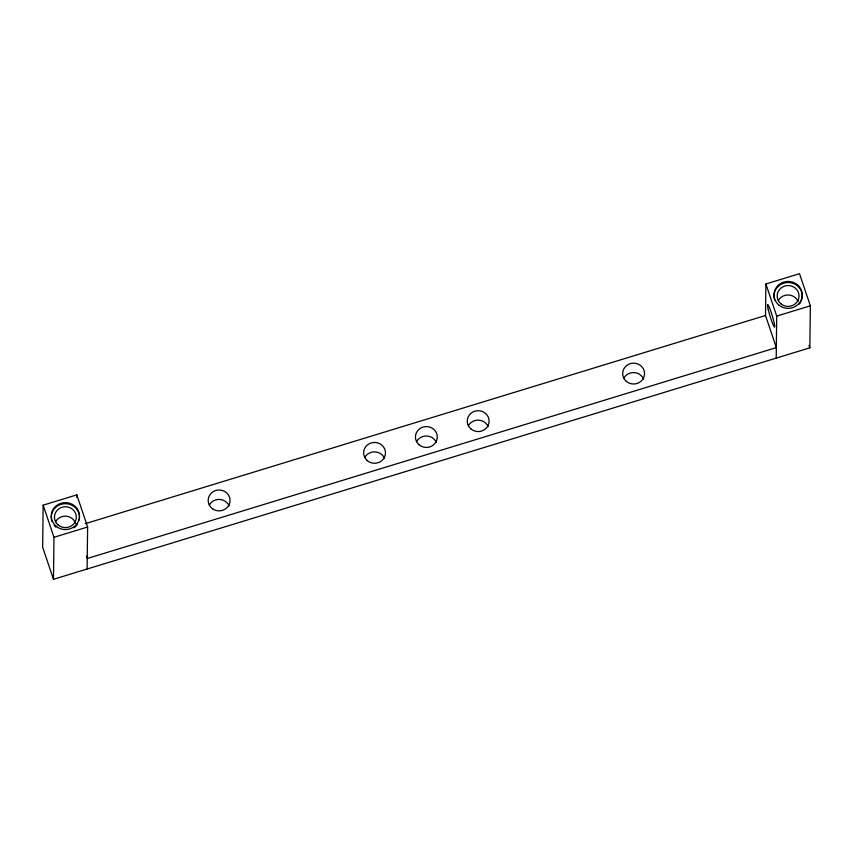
<?xml version="1.0" encoding="UTF-8"?>
<svg xmlns="http://www.w3.org/2000/svg" width="853" height="853" viewBox="0 0 853 853"><rect width="100%" height="100%" fill="white"/><g stroke="black" fill="none" stroke-linecap="round" stroke-linejoin="round"><path stroke-width="1.28" d="M87.102 569.026L87.614 527.005L76.791 494.879L43.162 505.168L42.65 547.189L53.472 579.315L809.838 347.832L810.35 305.811L799.528 273.685L765.898 283.974L765.514 315.493L776.337 347.619L87.23 558.512L86.398 556.049M53.472 579.315L53.984 537.294L43.162 505.168M76.759 497.502L76.791 494.879M776.209 358.121L776.72 316.1L765.898 283.974M85.321 523.667L765.514 315.493M53.984 537.294L87.614 527.005M776.72 316.1L810.35 305.811M809.007 345.358L809.838 347.832M209.273 505.093A10.929 10.428 0.7 0 1 229.073 505.808M364.721 457.507A10.929 10.428 0.7 0 1 384.511 458.253M416.531 441.651A10.929 10.428 0.7 0 1 436.331 442.398M468.35 425.796A10.929 10.428 0.7 0 1 488.14 426.532M623.788 378.22A10.929 10.428 0.7 0 1 643.578 378.967M55.541 521.812A10.929 10.428 0.7 0 1 75.661 523.411M77.324 524.35A14.117 13.477 0.7 0 1 74.03 527.826M55.903 527.143A14.117 13.477 0.7 0 1 54.229 525.416M51.937 521.279A14.117 13.477 0.7 0 1 64.679 503.707A14.117 13.477 0.7 0 1 79.169 520.021M778.277 300.629A10.929 10.428 0.7 0 1 798.067 301.365M774.673 300.096A14.117 13.477 0.7 0 1 788.641 282.514A14.117 13.477 0.7 0 1 801.18 301.077M800.668 302.133A14.117 13.477 0.7 0 1 799.357 304.126M212.525 508.751A10.929 10.428 0.7 0 0 229.958 501.735A10.929 10.428 0.7 0 0 214.871 490.816A10.929 10.428 0.7 0 0 212.525 508.751M367.227 460.588A10.929 10.428 0.7 0 0 385.236 455.075A10.929 10.428 0.7 0 0 371.215 442.931A10.929 10.428 0.7 0 0 367.227 460.588M419.036 444.733A10.929 10.428 0.7 0 0 437.056 439.22A10.929 10.428 0.7 0 0 423.024 427.076A10.929 10.428 0.7 0 0 419.036 444.733M470.845 428.867A10.929 10.428 0.7 0 0 488.865 423.355A10.929 10.428 0.7 0 0 474.844 411.21A10.929 10.428 0.7 0 0 470.845 428.867M626.283 381.302A10.929 10.428 0.7 0 0 644.303 375.789A10.929 10.428 0.7 0 0 630.282 363.645A10.929 10.428 0.7 0 0 626.283 381.302M778.661 304.873A14.117 13.477 0.7 0 0 801.927 297.74A14.117 13.477 0.7 0 0 783.8 282.066A14.117 13.477 0.7 0 0 778.661 304.873M768.244 309.511A11.835 1.12 73 0 0 774.471 327.094A11.835 1.12 73 0 0 770.643 310.78A11.835 1.12 73 0 0 768.244 309.511M55.914 526.066A14.117 13.477 0.7 0 0 79.18 518.944A14.117 13.477 0.7 0 0 61.064 503.249A14.117 13.477 0.7 0 0 55.914 526.066M58.036 524.894A10.929 10.428 0.7 0 0 76.056 519.381A10.929 10.428 0.7 0 0 62.034 507.236A10.929 10.428 0.7 0 0 58.036 524.894M780.772 303.7A10.929 10.428 0.7 0 0 798.792 298.187A10.929 10.428 0.7 0 0 784.771 286.043A10.929 10.428 0.7 0 0 780.772 303.7"/></g></svg>
